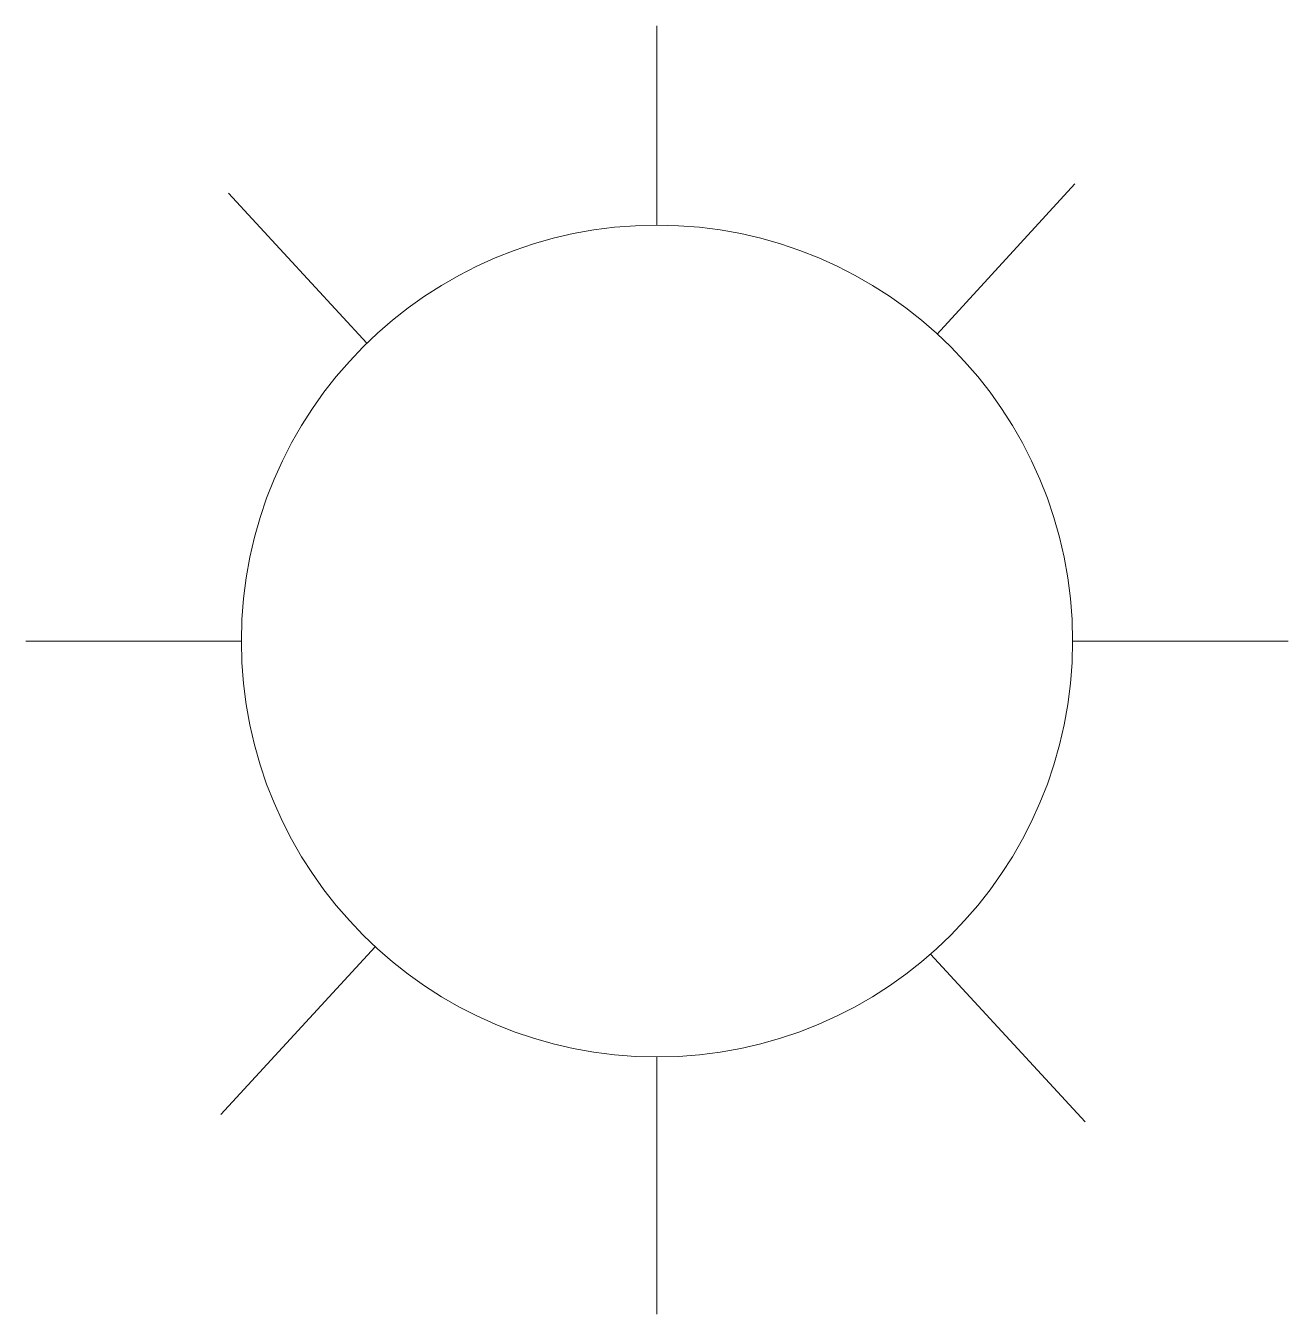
# Model space of a CAD drawing. Header units: feet. Extents: x -1.94 to 1.94, y -2.07 to 1.89.
import ezdxf

# ---------------------------------------------------------------- set-up
doc = ezdxf.new("R2010")
doc.units = ezdxf.units.FT
doc.header["$MEASUREMENT"] = 0
doc.layers.get('0').update_dxf_attribs({"lineweight": 35})
doc.layers.add('TEXT', color=7, linetype='Continuous', lineweight=5)

# ---------------------------------------------------------------- blocks, each defined once
blk = doc.blocks.new('A$C3879c9db')
at = {"layer": 'TEXT'}
for p, q in [((0.09713, 0.16747), (0.09713, 0.19813)), ((0.14025, 0.15073), (0.16143, 0.17381)), ((0.0525, 0.14932), (0.03122, 0.17237)), ((0, 0.10352), (0.03318, 0.10352)), ((0.16107, 0.10352), (0.19426, 0.10352)), ((0.03004, 0.03069), (0.05376, 0.05652)), ((0.16303, 0.02958), (0.13922, 0.05538)), ((0.09713, 0.03957), (0.09713, 0))]:
    blk.add_line(p, q, dxfattribs=at)
blk.add_circle((0.09713, 0.10352), 0.06395, dxfattribs=at)

msp = doc.modelspace()

# ---------------------------------------------------------------- block references
at = {"xscale": 20, "yscale": 20, "zscale": 20}
msp.add_blockref('A$C3879c9db', (-1.9426, -2.0704), dxfattribs=at)

doc.saveas('drawing.dxf')
